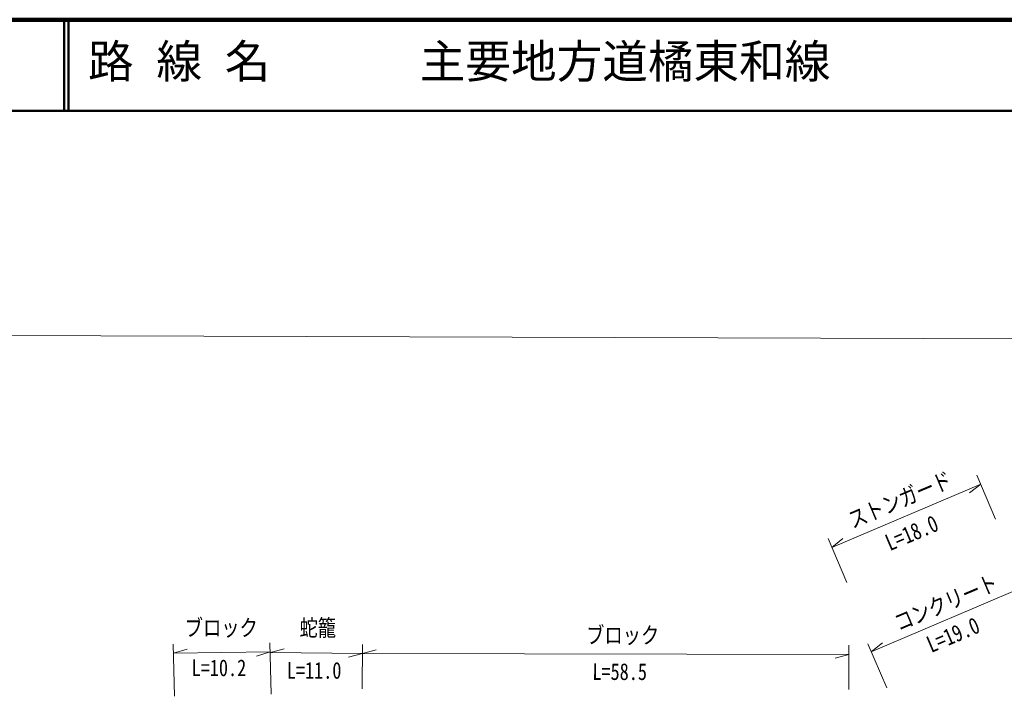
# Model space of a CAD drawing. Units: millimetres, scale not verified. Extents: x 40000 to 680000, y 20000 to 380000.
# Drawn here: x 172893 to 280792, y 305826 to 380000 of the extents above; entities that cross this region are included whole.
import ezdxf
from ezdxf.enums import TextEntityAlignment as Align

# ---------------------------------------------------------------- set-up
doc = ezdxf.new("R2010")
doc.units = ezdxf.units.MM
doc.header["$LTSCALE"] = 1000
for name, color, linetype, lineweight in [('M-STR-HTXT', 7, 'Continuous', 13), ('M-TTL', 2, 'Continuous', 140), ('M-TTL-LINE', 7, 'Continuous', 50)]:
    doc.layers.add(name, color=color, linetype=linetype, lineweight=lineweight)
doc.layers.add('M-TTL-TXT', color=7, linetype='Continuous')
doc.styles.add('ＭＳ ゴシック', font='')
doc.styles.get('ＭＳ ゴシック').set_extended_font_data('MS Gothic')

msp = doc.modelspace()

# ---------------------------------------------------------------- linework, layer by layer
at = {"layer": 'M-STR-HTXT'}
for p, q in [((154931, 345429), (536458, 344165)), ((277787, 330068), (279845, 325238)), ((261890, 322137), (278204, 329089)), ((278204, 329089), (276989, 328115)), ((261472, 323116), (263531, 318286)), ((261890, 322137), (263105, 323111)), ((266212, 310718), (283447, 318062)), ((189859, 305826), (189724, 311556)), ((189748, 310556), (191237, 311011)), ((200316, 311690), (200448, 306051)), ((200370, 310644), (201875, 311044)), ((210440, 306648), (210447, 311509)), ((210446, 310509), (211946, 310927)), ((263749, 311428), (263742, 306567)), ((265847, 311576), (267905, 306746)), ((266212, 310718), (267427, 311692)), ((189748, 310556), (200339, 310690)), ((200339, 310690), (198850, 310235)), ((200370, 310644), (210446, 310509)), ((210446, 310509), (208940, 310110)), ((210446, 310509), (263748, 310428)), ((263748, 310428), (262247, 310011))]:
    msp.add_line(p, q, dxfattribs=at)
at = {"layer": 'M-TTL'}
msp.add_line((680000, 380000), (40000, 380000), dxfattribs=at)
at = {"layer": 'M-TTL-LINE'}
for p, q in [((177750, 380000), (177750, 370000)), ((178250, 380000), (178250, 370000)), ((40000, 370000), (680000, 370000))]:
    msp.add_line(p, q, dxfattribs=at)

# ---------------------------------------------------------------- texts
at = {"layer": 'M-STR-HTXT', "style": 'ＭＳ ゴシック', "width": 0.8}
for s, rotation, p in [('ストンガード', 23, (264390, 323685)), ('L=18.0', 23, (268461, 321222)), ('コンクリート', 23, (269439, 312413)), ('L=19.0', 23, (272991, 310058)), ('ブロック', 359.9, (234971, 311069)), ('L=58.5', 359.9, (235647, 307072))]:
    msp.add_text(s, height=1833, rotation=rotation, dxfattribs=at).set_placement(p, align=Align.BOTTOM_LEFT)
for s, p in [('ブロック', (190985, 311878)), ('蛇籠', (203566, 311873)), ('L=10.2', (191732, 307486)), ('L=11.0', (202164, 307203))]:
    msp.add_text(s, height=1833, dxfattribs=at).set_placement(p, align=Align.BOTTOM_LEFT)
at = {"layer": 'M-TTL-TXT', "style": 'ＭＳ ゴシック'}
for s, p in [('路 線 名', (180380, 372500)), ('主要地方道橘東和線', (216734, 372500))]:
    msp.add_text(s, height=3666, dxfattribs=at).set_placement(p, align=Align.BOTTOM_LEFT)

doc.saveas('drawing.dxf')
